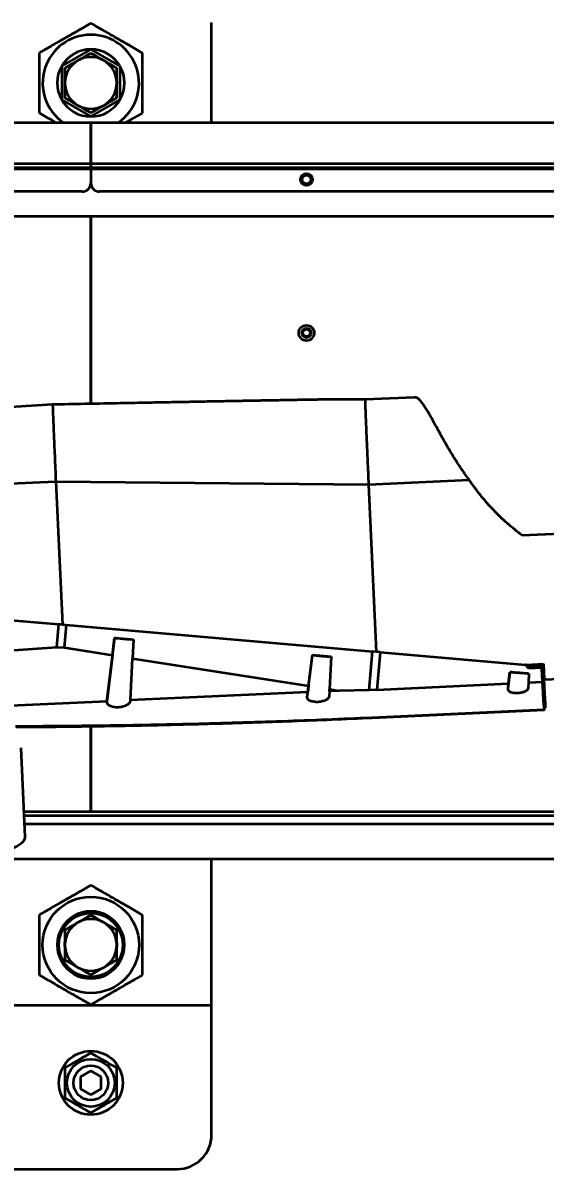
# Model space of a CAD drawing. Header units: millimetres. Extents: x 0 to 420, y 0 to 297.
# Drawn here: x 285.92 to 288.95, y 159.39 to 166.04 of the extents above; entities that cross this region are included whole.
import ezdxf

# ---------------------------------------------------------------- set-up
doc = ezdxf.new("R2010")
doc.units = ezdxf.units.MM
doc.layers.add('尺寸线层', color=150, linetype='Continuous')
doc.styles.add('SLDTEXTSTYLE2', font='TXT', dxfattribs={"width": 0.7})
doc.dimstyles.new('SLDDIMSTYLE0', dxfattribs={"dimtxt": 3.5, "dimasz": 3.302, "dimexe": 0, "dimexo": 0.0625, "dimgap": 0.875, "dimtad": 1, "dimdec": 1, "dimlfac": 100, "dimrnd": 1e-09, "dimzin": 12, "dimdsep": 46, "dimtxsty": 'SLDTEXTSTYLE2', "dimsah": 1, "dimcen": 0.09, "dimadec": 0, "dimazin": 3, "dimtfac": 1, "dimtdec": 3, "dimtofl": 0, "dimtmove": 0, "dimatfit": 3, "dimfxl": 0, "dimfrac": 2, "dimtolj": 1, "dimtzin": 12, "dimarcsym": 0})
doc.dimstyles.new('SLDDIMSTYLE2', dxfattribs={"dimtxt": 0.18, "dimasz": 3.302, "dimexe": 0, "dimexo": 0.0625, "dimgap": 0, "dimtad": 0, "dimtih": 1, "dimtoh": 1, "dimdec": 0, "dimrnd": 1e-09, "dimzin": 0, "dimdsep": 46, "dimtxsty": 'Standard', "dimsah": 1, "dimcen": 0.09, "dimadec": 0, "dimazin": 0, "dimtfac": 3.302, "dimtdec": 0, "dimtofl": 0, "dimtmove": 0, "dimatfit": 3, "dimfxl": 0, "dimfrac": 2, "dimtolj": 1, "dimtzin": 0, "dimarcsym": 0})

# ---------------------------------------------------------------- blocks, each defined once
blk = doc.blocks.new('_D_6')
at = {"layer": '尺寸线层'}
for p, q in [((91.2154, 164.9172), (91.2154, 234.1922)), ((321.3154, 165.1871), (321.3154, 234.1922)), ((321.3154, 233.1922), (91.2154, 233.1922))]:
    blk.add_line(p, q, dxfattribs=at)
for points in [[(91.2154, 233.1922), (94.5174, 232.6842), (94.5174, 233.7002)], [(321.3154, 233.1922), (318.0134, 233.7002), (318.0134, 232.6842)]]:
    blk.add_solid(points, dxfattribs=at)
at = {"layer": '尺寸线层', "insert": (205.1726, 237.704), "char_height": 3.5, "attachment_point": 1, "style": 'SLDTEXTSTYLE2'}
blk.add_mtext('23010', dxfattribs=at)
blk = doc.blocks.new('_D_7')
at = {"layer": '尺寸线层'}
for p, q in [((70.597, 160.4022), (70.597, 246.1922)), ((332.8156, 175.1167), (332.8156, 246.1922)), ((332.8156, 245.1922), (70.597, 245.1922))]:
    blk.add_line(p, q, dxfattribs=at)
for points in [[(70.597, 245.1922), (73.899, 244.6842), (73.899, 245.7002)], [(332.8156, 245.1922), (329.5136, 245.7002), (329.5136, 244.6842)]]:
    blk.add_solid(points, dxfattribs=at)
at = {"layer": '尺寸线层', "insert": (202.8758, 249.704), "char_height": 3.5, "attachment_point": 1, "style": 'SLDTEXTSTYLE2'}
blk.add_mtext('26221.85', dxfattribs=at)

msp = doc.modelspace()

# ---------------------------------------------------------------- linework, layer by layer
at = {"color": 7, "linetype": 'Continuous', "lineweight": 35}
for p, q in [((287.0154, 165.4622), (287.0154, 166.0422)), ((286.1465, 165.7897), (286.3154, 165.8872)), ((286.3154, 165.8872), (286.4842, 165.7897)), ((286.1465, 165.7897), (286.1465, 165.5947)), ((286.4842, 165.7897), (286.4842, 165.5947)), ((286.466, 165.7022), (286.4663, 165.6895)), ((286.1465, 165.5947), (286.3154, 165.4972)), ((286.3154, 165.4972), (286.4842, 165.5947)), ((281.3154, 165.4622), (286.3154, 165.4622)), ((286.3154, 165.4622), (291.3154, 165.4622)), ((286.3154, 165.2222), (286.3154, 165.4622)), ((286.3154, 165.4622), (286.3154, 165.2222)), ((286.3154, 165.2222), (285.0255, 165.2222)), ((291.3154, 165.2222), (286.3154, 165.2222)), ((286.3154, 165.2222), (286.3154, 165.2022)), ((286.3154, 165.2022), (286.3154, 165.2222)), ((285.0264, 165.2022), (286.3154, 165.2022)), ((286.3154, 165.1922), (285.0268, 165.1922)), ((286.3154, 165.2022), (291.3154, 165.2022)), ((286.3154, 165.1922), (286.3154, 165.2022)), ((286.3154, 165.2022), (286.3154, 165.1922)), ((286.3154, 165.1922), (286.3154, 165.1122)), ((286.3154, 165.1922), (286.3154, 165.1122)), ((291.2154, 165.1922), (286.3154, 165.1922)), ((286.2654, 165.0622), (285.2479, 165.0622)), ((291.2154, 165.0622), (286.3654, 165.0622)), ((286.3154, 164.9172), (285.5074, 164.9172)), ((286.3154, 163.8309), (286.3154, 164.9172)), ((286.3154, 164.9172), (286.3154, 163.8309)), ((291.3154, 164.9172), (286.3154, 164.9172)), ((286.0938, 163.8267), (285.2452, 163.7732)), ((287.9053, 163.8553), (287.6911, 163.8561)), ((288.1925, 163.8685), (287.9053, 163.8553)), ((286.1124, 163.3792), (285.2633, 163.3402)), ((286.1124, 163.3792), (286.1504, 162.5505)), ((287.9254, 163.3616), (286.1124, 163.3792)), ((288.5094, 163.3885), (287.9254, 163.3616)), ((287.9254, 163.3616), (287.9699, 162.3926)), ((289.0396, 163.0775), (288.8164, 163.0672)), ((285.322, 162.6221), (286.1282, 162.5524)), ((286.1282, 162.5524), (286.1167, 162.4188)), ((286.1282, 162.5524), (286.1726, 162.5486)), ((286.1504, 162.5505), (286.1282, 162.5524)), ((286.1504, 162.5505), (286.1726, 162.5486)), ((286.1726, 162.5486), (286.161, 162.4169)), ((286.1726, 162.5486), (287.9477, 162.3946)), ((285.6674, 162.3875), (286.1167, 162.4188)), ((286.1167, 162.4188), (286.161, 162.4169)), ((286.161, 162.4169), (286.4413, 162.3729)), ((286.409, 162.1049), (286.4538, 162.4734)), ((286.4413, 162.3729), (286.4535, 162.474)), ((286.4535, 162.474), (286.5632, 162.4645)), ((286.4538, 162.4734), (286.4535, 162.474)), ((286.5632, 162.4645), (286.5575, 162.3547)), ((286.4413, 162.3729), (286.409, 162.1049)), ((286.5453, 162.1112), (286.5575, 162.3547)), ((286.5575, 162.3547), (287.5776, 162.1947)), ((287.5701, 162.1304), (287.5998, 162.374)), ((287.5776, 162.1947), (287.5995, 162.3746)), ((287.5995, 162.3746), (287.7091, 162.3651)), ((287.5998, 162.374), (287.5995, 162.3746)), ((287.7091, 162.3651), (287.6994, 162.1756)), ((287.928, 162.1707), (287.9477, 162.3946)), ((287.9921, 162.3907), (287.9477, 162.3946)), ((287.9921, 162.3907), (287.9732, 162.1723)), ((287.9921, 162.3907), (288.8344, 162.3179)), ((288.8392, 162.3175), (288.8344, 162.3179)), ((288.8552, 162.2963), (288.8344, 162.3179)), ((288.8347, 162.3177), (288.8394, 162.3173)), ((288.8392, 162.3175), (288.9391, 162.3221)), ((288.8392, 162.3175), (288.8394, 162.3173)), ((288.8595, 162.3155), (288.8394, 162.3173)), ((288.9301, 162.2997), (288.8552, 162.2963)), ((288.8595, 162.3155), (288.8603, 162.2965)), ((288.8648, 162.3044), (288.8595, 162.3155)), ((288.9397, 162.3102), (288.8637, 162.3067)), ((288.8652, 162.2967), (288.8648, 162.3044)), ((288.9339, 162.2191), (288.9301, 162.2997)), ((288.9303, 162.2994), (288.9301, 162.2997)), ((288.9325, 162.2499), (288.9303, 162.2994)), ((288.9308, 162.2881), (288.9356, 162.2883)), ((288.9356, 162.2883), (288.9379, 162.2387)), ((288.9358, 162.2881), (288.9356, 162.2883)), ((288.9358, 162.2881), (288.9395, 162.2075)), ((288.9391, 162.3221), (288.9433, 162.2314)), ((288.7338, 162.1786), (288.7455, 162.2749)), ((288.7373, 162.2095), (288.7453, 162.2754)), ((288.7453, 162.2754), (288.8549, 162.266)), ((288.7455, 162.2749), (288.7453, 162.2754)), ((288.8549, 162.266), (288.8523, 162.2151)), ((288.8523, 162.2151), (288.9339, 162.2191)), ((288.9331, 162.2385), (288.9379, 162.2387)), ((288.9334, 162.2322), (288.9334, 162.2323)), ((288.9339, 162.221), (288.9387, 162.2213)), ((288.9387, 162.2213), (288.9339, 162.2211)), ((288.9387, 162.2213), (288.9387, 162.2213)), ((288.9433, 162.2314), (289.0781, 162.2376)), ((287.5732, 162.1584), (286.5453, 162.1112)), ((287.5701, 162.1304), (287.5732, 162.1584)), ((287.5776, 162.1947), (287.5732, 162.1584)), ((287.6988, 162.1642), (287.6976, 162.1362)), ((287.6988, 162.1642), (287.6994, 162.1756)), ((287.7554, 162.1668), (287.6988, 162.1642)), ((287.6994, 162.1756), (287.7554, 162.1668)), ((287.928, 162.1707), (287.7554, 162.1668)), ((287.9732, 162.1723), (287.928, 162.1707)), ((287.9732, 162.1723), (288.7373, 162.2095)), ((288.7338, 162.1786), (288.7373, 162.2095)), ((288.8523, 162.2151), (288.8509, 162.184)), ((288.9361, 162.1818), (288.9402, 162.182)), ((286.409, 162.1049), (285.8496, 162.0792)), ((288.9417, 162.0877), (288.9415, 162.0895)), ((288.9422, 162.0866), (288.9417, 162.0877)), ((288.9433, 162.0844), (288.943, 162.0849)), ((288.9433, 162.0858), (288.9433, 162.0844)), ((287.9441, 162.012), (288.943, 162.0579)), ((288.9447, 162.0543), (287.9458, 162.0084)), ((288.9435, 162.0728), (288.943, 162.0738)), ((288.943, 162.0579), (288.9447, 162.0543)), ((286.3154, 161.4672), (286.3154, 161.959)), ((286.3154, 161.959), (286.3154, 161.4672)), ((287.9458, 162.0084), (287.9441, 162.012)), ((285.9354, 161.3192), (285.9117, 161.8357)), ((285.9286, 161.4672), (286.3154, 161.4672)), ((285.9298, 161.4422), (291.2154, 161.4422)), ((286.3154, 161.4672), (291.3154, 161.4672)), ((291.2154, 161.3922), (285.9321, 161.3922)), ((285.8079, 161.1922), (291.2154, 161.1922)), ((287.0154, 160.3422), (287.0154, 161.1922)), ((286.3154, 160.8872), (286.2964, 160.8763)), ((286.3344, 160.8763), (286.3154, 160.8872)), ((286.1655, 160.8007), (286.1465, 160.7897)), ((286.1465, 160.7897), (286.1465, 160.7678)), ((286.4842, 160.7897), (286.4652, 160.8007)), ((286.4842, 160.7897), (286.4842, 160.7678)), ((286.4659, 160.7039), (286.4659, 160.6809)), ((286.1465, 160.6167), (286.1465, 160.5947)), ((286.1655, 160.5838), (286.1465, 160.5947)), ((286.4842, 160.5947), (286.4652, 160.5838)), ((286.4842, 160.6167), (286.4842, 160.5947)), ((286.3154, 160.4972), (286.2964, 160.5082)), ((286.3344, 160.5082), (286.3154, 160.4972)), ((285.6154, 160.3422), (287.0154, 160.3422)), ((287.0154, 159.5922), (287.0154, 160.3422)), ((286.3154, 159.9615), (286.2554, 159.9269)), ((286.3754, 159.9269), (286.3154, 159.9615)), ((286.2554, 159.9269), (286.2554, 159.8576)), ((286.3754, 159.8576), (286.3754, 159.9269)), ((286.2554, 159.8576), (286.3154, 159.823)), ((286.3154, 159.823), (286.3754, 159.8576)), ((285.8154, 159.3922), (286.8154, 159.3922))]:
    msp.add_line(p, q, dxfattribs=at)
at = {"color": 7, "linetype": 'Continuous', "lineweight": 35, "flags": 128}
for points in [[(286.3771, 165.83), (286.3905, 165.8232), (286.4044, 165.8142)], [(286.2451, 165.5586), (286.2427, 165.5599), (286.2336, 165.5653)], [(286.4014, 165.5682), (286.3995, 165.5668), (286.3816, 165.5565)], [(286.2276, 160.8151), (286.2379, 160.8219), (286.2533, 160.8299)], [(286.1647, 160.683), (286.1651, 160.7066), (286.1655, 160.7106)]]:
    msp.add_lwpolyline(points, dxfattribs=at)
at = {"color": 7, "linetype": 'Continuous', "lineweight": 35}
for centre, radius in [((287.5654, 165.1322), 0.035), ((287.5654, 165.1322), 0.025), ((287.5654, 164.2422), 0.045), ((287.5654, 164.2422), 0.0275), ((287.5654, 164.2422), 0.021), ((286.3154, 160.6922), 0.2795), ((286.3154, 160.6922), 0.185), ((286.3154, 159.8922), 0.185), ((286.3154, 159.8922), 0.1385), ((286.3154, 159.8922), 0.1)]:
    msp.add_circle(centre, radius, dxfattribs=at)
for centre, radius, start, end in [((286.3154, 165.6922), 0.2795, 304.62404, 235.37596), ((286.3154, 165.6922), 0.195, 90, 150), ((286.3154, 165.6922), 0.195, 30, 90), ((286.3154, 165.6922), 0.15, 120, 180), ((286.3154, 165.6922), 0.15, 60, 120), ((286.3154, 165.6922), 0.15, 0, 60), ((286.3154, 165.6922), 0.195, 150, 210), ((286.3154, 165.6922), 0.195, 330, 30), ((286.3154, 165.6922), 0.151, 176.50763, 187.52903), ((286.3154, 165.6922), 0.15, 180, 240), ((286.3154, 165.6922), 0.15, 300, 0), ((286.3154, 165.6922), 0.195, 210, 270), ((286.3154, 165.6922), 0.15, 240, 300), ((286.3154, 165.6922), 0.195, 270, 330), ((286.2654, 165.1122), 0.05, 270, 0), ((286.3654, 165.1122), 0.05, 180, 270), ((286.3154, 160.6922), 0.195, 90, 150), ((286.3154, 160.6922), 0.195, 30, 90), ((286.3154, 160.6922), 0.15, 120, 180), ((286.3154, 160.6922), 0.15, 60, 120), ((286.3154, 160.6922), 0.15, 0, 60), ((286.3154, 160.6922), 0.195, 150, 210), ((286.3154, 160.6922), 0.195, 330, 30), ((286.3154, 160.6922), 0.15, 180, 240), ((286.3154, 160.6922), 0.15, 300, 0), ((286.3154, 160.6922), 0.151, 183.49237, 185.23986), ((286.3154, 160.6922), 0.195, 210, 270), ((286.3154, 160.6922), 0.15, 240, 300), ((286.3154, 160.6922), 0.195, 270, 330), ((286.8154, 159.5922), 0.2, 270, 0)]:
    msp.add_arc(centre, radius, start, end, dxfattribs=at)
for points, knots in [([(286.3154, 166.0387), (286.3024, 166.0312), (286.2765, 166.0162), (286.2366, 165.9932), (286.1959, 165.9697), (286.145, 165.9403), (286.0841, 165.9051), (286.0384, 165.8788), (286.0154, 165.8654)], [0, 0, 0, 0, 0.132342, 0.264646, 0.399911, 0.53515, 0.765446, 1, 1, 1, 1]), ([(286.6154, 165.8654), (286.6024, 165.8729), (286.5765, 165.8879), (286.5366, 165.9109), (286.4959, 165.9344), (286.445, 165.9638), (286.3841, 165.999), (286.3384, 166.0253), (286.3154, 166.0387)], [0, 0, 0, 0, 0.132342, 0.264646, 0.399911, 0.53515, 0.765446, 1, 1, 1, 1]), ([(286.0154, 165.8654), (286.0154, 165.8505), (286.0154, 165.8205), (286.0154, 165.7745), (286.0154, 165.7275), (286.0154, 165.6688), (286.0154, 165.5984), (286.0154, 165.5457), (286.0154, 165.519)], [0, 0, 0, 0, 0.132342, 0.264646, 0.399911, 0.53515, 0.765446, 1, 1, 1, 1]), ([(286.2404, 165.8221), (286.2278, 165.8149), (286.2027, 165.8004), (286.1778, 165.786), (286.1654, 165.7788)], [0, 0, 0, 0, 0.497781, 1, 1, 1, 1]), ([(286.3154, 165.8654), (286.303, 165.8583), (286.2782, 165.844), (286.253, 165.8294), (286.2404, 165.8221)], [0, 0, 0, 0, 0.498113, 1, 1, 1, 1]), ([(286.3904, 165.8221), (286.3778, 165.8294), (286.3527, 165.8439), (286.3278, 165.8582), (286.3154, 165.8654)], [0, 0, 0, 0, 0.497781, 1, 1, 1, 1]), ([(286.4654, 165.7788), (286.453, 165.786), (286.4282, 165.8003), (286.403, 165.8149), (286.3904, 165.8221)], [0, 0, 0, 0, 0.498113, 1, 1, 1, 1]), ([(286.6154, 165.519), (286.6154, 165.534), (286.6154, 165.5639), (286.6154, 165.61), (286.6154, 165.657), (286.6154, 165.7157), (286.6154, 165.7861), (286.6154, 165.8388), (286.6154, 165.8654)], [0, 0, 0, 0, 0.132342, 0.264646, 0.399911, 0.53515, 0.765446, 1, 1, 1, 1]), ([(286.1654, 165.7788), (286.1654, 165.7646), (286.1654, 165.7359), (286.1654, 165.7068), (286.1654, 165.6922)], [0, 0, 0, 0, 0.498113, 1, 1, 1, 1]), ([(286.4654, 165.6922), (286.4654, 165.7067), (286.4654, 165.7358), (286.4654, 165.7644), (286.4654, 165.7788)], [0, 0, 0, 0, 0.497781, 1, 1, 1, 1]), ([(286.1654, 165.6922), (286.1654, 165.6778), (286.1654, 165.6487), (286.1654, 165.62), (286.1654, 165.6056)], [0, 0, 0, 0, 0.497781, 1, 1, 1, 1]), ([(286.4654, 165.6056), (286.4654, 165.6199), (286.4654, 165.6486), (286.4654, 165.6777), (286.4654, 165.6922)], [0, 0, 0, 0, 0.498113, 1, 1, 1, 1]), ([(286.1654, 165.6056), (286.1777, 165.5985), (286.2026, 165.5842), (286.2277, 165.5696), (286.2404, 165.5623)], [0, 0, 0, 0, 0.498113, 1, 1, 1, 1]), ([(286.2404, 165.5623), (286.2529, 165.5551), (286.2781, 165.5406), (286.3029, 165.5262), (286.3154, 165.519)], [0, 0, 0, 0, 0.497781, 1, 1, 1, 1]), ([(286.3154, 165.519), (286.3277, 165.5262), (286.3526, 165.5405), (286.3777, 165.555), (286.3904, 165.5623)], [0, 0, 0, 0, 0.498113, 1, 1, 1, 1]), ([(286.3904, 165.5623), (286.4029, 165.5696), (286.4281, 165.5841), (286.4529, 165.5984), (286.4654, 165.6056)], [0, 0, 0, 0, 0.497781, 1, 1, 1, 1]), ([(286.0154, 165.519), (286.0283, 165.5115), (286.0543, 165.4966), (286.0872, 165.4776), (286.1071, 165.4661), (286.1137, 165.4622)], [0, 0, 0, 0, 0.400957, 0.8018, 1, 1, 1, 1]), ([(286.517, 165.4622), (286.5266, 165.4678), (286.56, 165.4871), (286.5924, 165.5058), (286.6154, 165.519)], [0, 0, 0, 0, 0.288517, 1, 1, 1, 1]), ([(287.6911, 163.8561), (287.6909, 163.8561), (287.6904, 163.8561), (287.6884, 163.8561), (287.6844, 163.856), (287.6732, 163.8559), (287.6557, 163.8556), (287.6357, 163.8553), (287.6185, 163.855), (287.6005, 163.8547), (287.5798, 163.8544), (287.5563, 163.854), (287.5305, 163.8535), (287.5031, 163.853), (287.4743, 163.8525), (287.444, 163.852), (287.4118, 163.8514), (287.3775, 163.8508), (287.3412, 163.8501), (287.3074, 163.8495), (287.2765, 163.8489), (287.2488, 163.8484), (287.2202, 163.8479), (287.1906, 163.8473), (287.1601, 163.8468), (287.1286, 163.8462), (287.076, 163.8452), (287.0001, 163.8438), (286.9223, 163.8423), (286.8629, 163.8412), (286.824, 163.8405), (286.7841, 163.8397), (286.7432, 163.839), (286.7013, 163.8382), (286.6499, 163.8372), (286.5885, 163.836), (286.5199, 163.8348), (286.4168, 163.8328), (286.2755, 163.8301), (286.1558, 163.8279), (286.0938, 163.8267)], [0, 0, 0, 0, 0.001237, 0.00371, 0.006446, 0.012865, 0.030152, 0.04261, 0.052682, 0.063847, 0.077443, 0.092383, 0.108674, 0.126323, 0.144057, 0.163012, 0.183189, 0.204591, 0.227218, 0.251074, 0.267694, 0.284896, 0.30268, 0.321046, 0.339996, 0.359528, 0.379644, 0.43797, 0.500712, 0.524191, 0.548281, 0.572981, 0.598293, 0.624216, 0.65075, 0.693681, 0.738121, 0.778083, 0.884954, 1, 1, 1, 1]), ([(287.9053, 163.855), (287.9052, 163.8544), (287.9051, 163.8533), (287.9053, 163.8418), (287.9059, 163.8227), (287.9069, 163.7959), (287.9082, 163.7617), (287.9098, 163.7207), (287.9118, 163.6733), (287.9141, 163.62), (287.9166, 163.5615), (287.9193, 163.4984), (287.9223, 163.4318), (287.9243, 163.385), (287.9254, 163.3616)], [0, 0, 0, 0, 0.076996, 0.160905, 0.244815, 0.328724, 0.412634, 0.496543, 0.580453, 0.664362, 0.748272, 0.832181, 0.916091, 1, 1, 1, 1]), ([(288.5094, 163.3885), (288.4949, 163.4087), (288.4661, 163.4491), (288.4271, 163.5094), (288.3945, 163.5631), (288.3673, 163.6101), (288.3449, 163.6503), (288.3239, 163.6885), (288.3048, 163.7236), (288.2869, 163.7559), (288.2707, 163.7844), (288.2554, 163.8095), (288.2398, 163.8325), (288.2239, 163.8521), (288.2083, 163.8647), (288.1979, 163.8694), (288.1931, 163.8682), (288.1925, 163.8681)], [0, 0, 0, 0, 0.082673, 0.165031, 0.247798, 0.308671, 0.370961, 0.431753, 0.494692, 0.55487, 0.617788, 0.6782, 0.741572, 0.822743, 0.906111, 0.988459, 1, 1, 1, 1]), ([(288.8164, 163.0672), (288.7871, 163.0903), (288.7286, 163.1364), (288.6485, 163.2144), (288.5743, 163.2978), (288.531, 163.3583), (288.5094, 163.3885)], [0, 0, 0, 0, 0.250463, 0.500618, 0.750456, 1, 1, 1, 1]), ([(288.8509, 162.184), (288.85, 162.1802), (288.8481, 162.1727), (288.8354, 162.1629), (288.8194, 162.1567), (288.8043, 162.1536), (288.7921, 162.1523), (288.7798, 162.1521), (288.768, 162.1531), (288.7573, 162.1553), (288.7482, 162.1586), (288.7413, 162.1628), (288.7347, 162.1692), (288.7341, 162.1748), (288.7338, 162.1786)], [0, 0, 0, 0, 0.124129, 0.248696, 0.373153, 0.435887, 0.498363, 0.560972, 0.623788, 0.686409, 0.749164, 0.812065, 0.874791, 1, 1, 1, 1]), ([(286.5453, 162.1112), (286.5442, 162.1063), (286.542, 162.0966), (286.5273, 162.0839), (286.5088, 162.0758), (286.491, 162.0717), (286.4766, 162.07), (286.4621, 162.0699), (286.4481, 162.0714), (286.4356, 162.0744), (286.4251, 162.0788), (286.4171, 162.0843), (286.4097, 162.0927), (286.4093, 162.1001), (286.409, 162.1049)], [0, 0, 0, 0, 0.124687, 0.249106, 0.373386, 0.436106, 0.498893, 0.561636, 0.624127, 0.686858, 0.749673, 0.812352, 0.875058, 1, 1, 1, 1]), ([(287.6976, 162.1362), (287.6966, 162.1321), (287.6945, 162.1238), (287.6807, 162.1129), (287.6634, 162.1061), (287.6468, 162.1027), (287.6336, 162.1012), (287.6202, 162.101), (287.6073, 162.1022), (287.5956, 162.1046), (287.5857, 162.1082), (287.5782, 162.1128), (287.571, 162.12), (287.5705, 162.1262), (287.5701, 162.1304)], [0, 0, 0, 0, 0.12415, 0.248702, 0.373143, 0.435878, 0.498343, 0.560956, 0.623771, 0.686394, 0.749147, 0.812048, 0.874785, 1, 1, 1, 1]), ([(285.8784, 161.9615), (285.9642, 161.9619), (286.1357, 161.9627), (286.3974, 161.9657), (286.6549, 161.97), (286.9127, 161.9756), (287.1664, 161.9824), (287.425, 161.9908), (287.6843, 162.0005), (287.8574, 162.0081), (287.9441, 162.012)], [0, 0, 0, 0, 0.1249612, 0.2498982, 0.3811637, 0.4997091, 0.6246076, 0.7495531, 0.8746363, 1, 1, 1, 1]), ([(287.9458, 162.0084), (287.8682, 162.005), (287.7136, 161.9981), (287.482, 161.989), (287.2513, 161.9809), (287.0228, 161.974), (286.8221, 161.9687), (286.6459, 161.9648), (286.4924, 161.9618), (286.3377, 161.9592), (286.1855, 161.9572), (286.0341, 161.9556), (285.9331, 161.955), (285.8818, 161.9546)], [0, 0, 0, 0, 0.1121941, 0.2237944, 0.3353082, 0.4466767, 0.5556057, 0.6271904, 0.7031547, 0.779171, 0.8526636, 0.925115, 1, 1, 1, 1]), ([(285.5759, 161.1748), (285.5979, 161.1791), (285.6421, 161.1878), (285.7018, 161.2015), (285.7561, 161.2157), (285.8043, 161.2304), (285.8455, 161.2453), (285.8796, 161.2607), (285.9062, 161.2763), (285.9245, 161.2918), (285.9345, 161.3062), (285.9347, 161.3152), (285.9348, 161.3192)], [0, 0, 0, 0, 0.098496, 0.196993, 0.298144, 0.399295, 0.501435, 0.603576, 0.708634, 0.813693, 0.916694, 1, 1, 1, 1]), ([(286.3154, 161.0387), (286.3024, 161.0312), (286.2765, 161.0162), (286.2366, 160.9932), (286.1959, 160.9697), (286.145, 160.9403), (286.0841, 160.9051), (286.0384, 160.8788), (286.0154, 160.8654)], [0, 0, 0, 0, 0.132342, 0.264646, 0.399911, 0.53515, 0.765446, 1, 1, 1, 1]), ([(286.6154, 160.8654), (286.6024, 160.8729), (286.5765, 160.8879), (286.5366, 160.9109), (286.4959, 160.9344), (286.445, 160.9638), (286.3841, 160.999), (286.3384, 161.0253), (286.3154, 161.0387)], [0, 0, 0, 0, 0.132342, 0.264646, 0.399911, 0.53515, 0.765446, 1, 1, 1, 1]), ([(286.0154, 160.8654), (286.0154, 160.8505), (286.0154, 160.8205), (286.0154, 160.7745), (286.0154, 160.7275), (286.0154, 160.6688), (286.0154, 160.5984), (286.0154, 160.5457), (286.0154, 160.519)], [0, 0, 0, 0, 0.1323418, 0.2646462, 0.3999105, 0.5351505, 0.7654456, 1, 1, 1, 1]), ([(286.2404, 160.8221), (286.2278, 160.8149), (286.2027, 160.8004), (286.1778, 160.786), (286.1654, 160.7788)], [0, 0, 0, 0, 0.497781, 1, 1, 1, 1]), ([(286.3154, 160.8654), (286.303, 160.8583), (286.2782, 160.844), (286.253, 160.8294), (286.2404, 160.8221)], [0, 0, 0, 0, 0.498113, 1, 1, 1, 1]), ([(286.3904, 160.8221), (286.3778, 160.8294), (286.3527, 160.8439), (286.3278, 160.8582), (286.3154, 160.8654)], [0, 0, 0, 0, 0.497781, 1, 1, 1, 1]), ([(286.4654, 160.7788), (286.453, 160.786), (286.4282, 160.8003), (286.403, 160.8149), (286.3904, 160.8221)], [0, 0, 0, 0, 0.498113, 1, 1, 1, 1]), ([(286.6154, 160.519), (286.6154, 160.534), (286.6154, 160.5639), (286.6154, 160.61), (286.6154, 160.657), (286.6154, 160.7157), (286.6154, 160.7861), (286.6154, 160.8388), (286.6154, 160.8654)], [0, 0, 0, 0, 0.132342, 0.264646, 0.399911, 0.53515, 0.765446, 1, 1, 1, 1]), ([(286.1654, 160.7788), (286.1654, 160.7646), (286.1654, 160.7359), (286.1654, 160.7068), (286.1654, 160.6922)], [0, 0, 0, 0, 0.498113, 1, 1, 1, 1]), ([(286.4654, 160.6922), (286.4654, 160.7067), (286.4654, 160.7358), (286.4654, 160.7644), (286.4654, 160.7788)], [0, 0, 0, 0, 0.497781, 1, 1, 1, 1]), ([(286.1654, 160.6922), (286.1654, 160.6778), (286.1654, 160.6487), (286.1654, 160.62), (286.1654, 160.6056)], [0, 0, 0, 0, 0.497781, 1, 1, 1, 1]), ([(286.4654, 160.6056), (286.4654, 160.6199), (286.4654, 160.6486), (286.4654, 160.6777), (286.4654, 160.6922)], [0, 0, 0, 0, 0.498113, 1, 1, 1, 1]), ([(286.1654, 160.6056), (286.1777, 160.5985), (286.2026, 160.5842), (286.2277, 160.5696), (286.2404, 160.5623)], [0, 0, 0, 0, 0.4981128, 1, 1, 1, 1]), ([(286.2404, 160.5623), (286.2529, 160.5551), (286.2781, 160.5406), (286.3029, 160.5262), (286.3154, 160.519)], [0, 0, 0, 0, 0.497781, 1, 1, 1, 1]), ([(286.3154, 160.519), (286.3277, 160.5262), (286.3526, 160.5405), (286.3777, 160.555), (286.3904, 160.5623)], [0, 0, 0, 0, 0.498113, 1, 1, 1, 1]), ([(286.3904, 160.5623), (286.4029, 160.5696), (286.4281, 160.5841), (286.4529, 160.5984), (286.4654, 160.6056)], [0, 0, 0, 0, 0.497781, 1, 1, 1, 1]), ([(286.0154, 160.519), (286.0283, 160.5116), (286.0543, 160.4966), (286.0942, 160.4735), (286.1348, 160.4501), (286.1857, 160.4207), (286.2466, 160.3855), (286.2923, 160.3591), (286.3154, 160.3458)], [0, 0, 0, 0, 0.132342, 0.264646, 0.399911, 0.53515, 0.765446, 1, 1, 1, 1]), ([(286.3154, 160.3458), (286.3283, 160.3533), (286.3543, 160.3683), (286.3942, 160.3913), (286.4348, 160.4148), (286.4857, 160.4442), (286.5466, 160.4793), (286.5923, 160.5057), (286.6154, 160.519)], [0, 0, 0, 0, 0.132342, 0.264646, 0.399911, 0.53515, 0.765446, 1, 1, 1, 1]), ([(286.3154, 160.0654), (286.3024, 160.0579), (286.276, 160.0427), (286.237, 160.0202), (286.1998, 159.9987), (286.1769, 159.9855), (286.1654, 159.9788)], [0, 0, 0, 0, 0.264614, 0.534966, 0.765352, 1, 1, 1, 1]), ([(286.4654, 159.9788), (286.4524, 159.9864), (286.426, 160.0016), (286.387, 160.0241), (286.3498, 160.0456), (286.3269, 160.0588), (286.3154, 160.0654)], [0, 0, 0, 0, 0.264614, 0.534966, 0.765352, 1, 1, 1, 1]), ([(286.1654, 159.9788), (286.1654, 159.9638), (286.1654, 159.9334), (286.1654, 159.8884), (286.1654, 159.8453), (286.1654, 159.819), (286.1654, 159.8056)], [0, 0, 0, 0, 0.264614, 0.534966, 0.765352, 1, 1, 1, 1]), ([(286.4654, 159.8056), (286.4654, 159.8207), (286.4654, 159.8511), (286.4654, 159.8961), (286.4654, 159.9391), (286.4654, 159.9655), (286.4654, 159.9788)], [0, 0, 0, 0, 0.264614, 0.534966, 0.765352, 1, 1, 1, 1]), ([(286.1654, 159.8056), (286.1784, 159.7981), (286.2047, 159.7829), (286.2437, 159.7604), (286.281, 159.7389), (286.3038, 159.7257), (286.3154, 159.719)], [0, 0, 0, 0, 0.264614, 0.534966, 0.765352, 1, 1, 1, 1]), ([(286.3154, 159.719), (286.3284, 159.7266), (286.3547, 159.7417), (286.3937, 159.7643), (286.431, 159.7858), (286.4538, 159.799), (286.4654, 159.8056)], [0, 0, 0, 0, 0.264614, 0.534966, 0.765352, 1, 1, 1, 1])]:
    msp.add_open_spline(points, degree=3, knots=knots, dxfattribs=at)
for points in [[(286.0938, 163.8267), (286.0941, 163.8173), (286.0947, 163.7986), (286.0962, 163.7596), (286.0981, 163.713), (286.1003, 163.6587), (286.1029, 163.5975), (286.1058, 163.53), (286.1089, 163.4573), (286.1112, 163.4052), (286.1124, 163.3792)], [(286.4538, 162.4734), (286.4547, 162.4733), (286.4564, 162.473), (286.4691, 162.4718), (286.4873, 162.4701), (286.5089, 162.4682), (286.5304, 162.4664), (286.5484, 162.4649), (286.561, 162.464), (286.5626, 162.464), (286.5634, 162.464)], [(287.5998, 162.374), (287.6006, 162.3739), (287.6023, 162.3736), (287.6151, 162.3723), (287.6332, 162.3706), (287.6548, 162.3687), (287.6763, 162.3669), (287.6944, 162.3655), (287.707, 162.3645), (287.7086, 162.3645), (287.7093, 162.3645)], [(288.8551, 162.2655), (288.8543, 162.2655), (288.8527, 162.2655), (288.8401, 162.2664), (288.8221, 162.2679), (288.8006, 162.2697), (288.779, 162.2716), (288.7608, 162.2733), (288.7481, 162.2745), (288.7464, 162.2748), (288.7455, 162.2749)], [(288.9334, 162.2323), (288.9333, 162.2332), (288.9332, 162.2352), (288.933, 162.2396), (288.9328, 162.2445), (288.9326, 162.2481), (288.9325, 162.2499)], [(288.9356, 162.1915), (288.9356, 162.1899), (288.9357, 162.1865), (288.9353, 162.194), (288.9345, 162.2094), (288.9338, 162.2246), (288.9334, 162.2322)], [(288.9339, 162.2191), (288.9349, 162.1998), (288.9369, 162.1613), (288.9394, 162.1163), (288.9415, 162.0802), (288.9425, 162.0653), (288.943, 162.0579)], [(288.9379, 162.2387), (288.938, 162.237), (288.9382, 162.2334), (288.9384, 162.2285), (288.9386, 162.2242), (288.9386, 162.2223), (288.9387, 162.2213)], [(288.9387, 162.2213), (288.939, 162.2137), (288.9397, 162.1986), (288.9403, 162.1836), (288.9405, 162.1765), (288.9403, 162.1802), (288.9402, 162.182)], [(288.9525, 162.0683), (288.952, 162.0758), (288.951, 162.0908), (288.9489, 162.1273), (288.9464, 162.1729), (288.9443, 162.2119), (288.9433, 162.2314)], [(288.9415, 162.0895), (288.9411, 162.0969), (288.9401, 162.1118), (288.9381, 162.146), (288.9364, 162.1764), (288.9356, 162.1915)], [(288.9447, 162.0543), (288.9446, 162.0611), (288.9443, 162.0745), (288.9431, 162.1086), (288.9416, 162.1516), (288.9402, 162.1889), (288.9395, 162.2075)], [(288.9402, 162.182), (288.9407, 162.1675), (288.9418, 162.1383), (288.9428, 162.1061), (288.9431, 162.0926), (288.9433, 162.0858)], [(288.943, 162.0738), (288.9429, 162.0744), (288.9428, 162.0756), (288.9424, 162.0829), (288.9422, 162.0866)], [(288.943, 162.0849), (288.9432, 162.0814), (288.9435, 162.0743), (288.9435, 162.0733), (288.9435, 162.0728)]]:
    msp.add_open_spline(points, degree=3, dxfattribs=at)

# ---------------------------------------------------------------- dimensions: what is measured, and where the dimension line sits
at = {"layer": '尺寸线层'}
for base, p1, p2, picture, middle in [((70.597, 245.1922), (332.8156, 175.1167), (70.597, 160.4022), '_D_7', (209.0129, 245.1922)), ((91.2154, 233.1922), (321.3154, 165.1871), (91.2154, 164.9172), '_D_6', (209.0129, 233.1922))]:
    dim = msp.add_linear_dim(base=base, p1=p1, p2=p2, angle=0, dimstyle='SLDDIMSTYLE0', dxfattribs=at)
    dim.commit()
    dim.dimension.update_dxf_attribs({"geometry": picture, "text_midpoint": middle, "dimtype": 160})

# ---------------------------------------------------------------- leaders
msp.add_leader([(282.987, 163.0988), (295.7585, 207.7449)], dimstyle='SLDDIMSTYLE2', dxfattribs=at)

doc.saveas('drawing.dxf')
